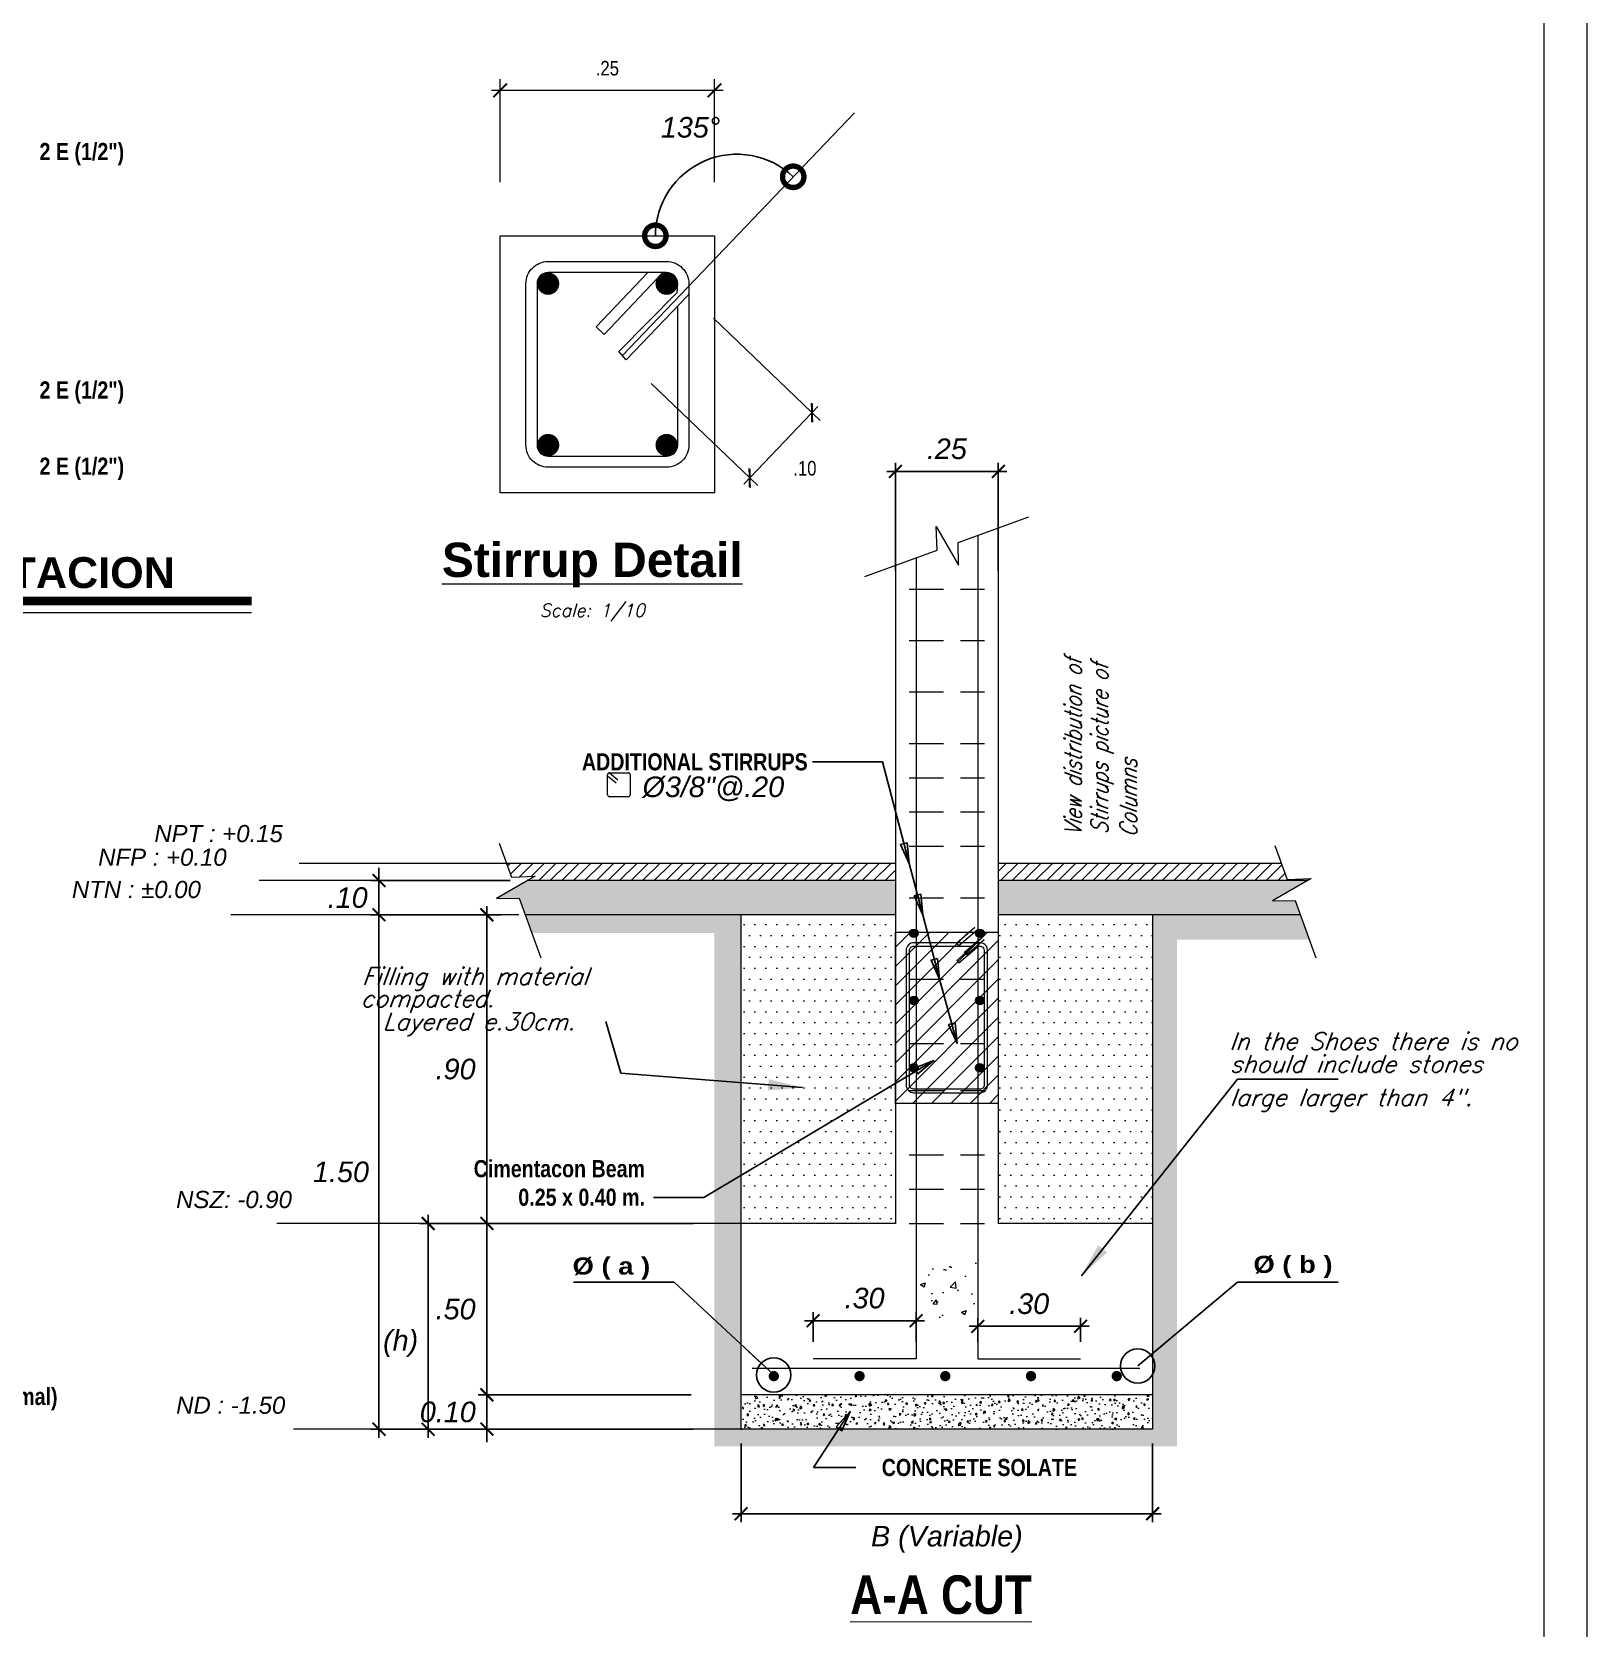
# Model space of a CAD drawing. Header units: millimetres. Extents: x 68 to 194, y 47 to 103.
# Drawn here: x 184.68 to 193.75, y 87.01 to 96.32 of the extents above; entities that cross this region are included whole.
import ezdxf
from ezdxf.enums import TextEntityAlignment as Align

# ---------------------------------------------------------------- set-up
doc = ezdxf.new("R2010")
doc.units = ezdxf.units.MM
doc.linetypes.add('CENTER2', pattern=[28.575, 19.05, -3.175, 3.175, -3.175])
doc.linetypes.add('DASHED2', pattern=[0.375, 0.25, -0.125])
for name, color, linetype, lineweight in [('Dimención', 1, 'Continuous', 20), ('E_Acero', 240, 'Continuous', 60), ('E_Columna', 3, 'Continuous', 25), ('E_Estribo', 1, 'CENTER2', 20), ('E_Fierros', 2, 'Continuous', 50), ('Estribo', 1, 'CENTER2', 20), ('Fierros', 2, 'Continuous', 60), ('G_Achurados', 54, 'Continuous', 5), ('G_Complemento', 30, 'Continuous', 20), ('G_Sombreados', 8, 'Continuous', 9), ('G_Texto', 122, 'Continuous', 20), ('Pen02', 7, 'Continuous', 20), ('Sombreados', 8, 'Continuous', 9), ('Textos', 122, 'Continuous', 20), ('Viga', 122, 'Continuous', 20)]:
    doc.layers.add(name, color=color, linetype=linetype, lineweight=lineweight)
doc.layers.add('E_Concreto', color=157, linetype='Continuous')
doc.layers.add('G_Acotación', color=171, linetype='Continuous')
doc.styles.add('Acotacion', font='ARIALN.TTF')
doc.styles.add('ARIAL', font='ariali.ttf', dxfattribs={"height": 0.12})
doc.styles.add('ArialBlack', font='')
doc.styles.add('Cotas', font='ARIALNB.TTF', dxfattribs={"height": 0.1})
doc.styles.add('Notas', font='ARIALNB.TTF', dxfattribs={"height": 0.15})
doc.styles.add('Textos', font='simplex.shx', dxfattribs={"width": 0.8, "oblique": 20})
doc.styles.add('Titulo', font='arialbd.ttf', dxfattribs={"height": 0.2})
doc.styles.add('Titulo Detalles', font='swissb.ttf')
doc.styles.get('ArialBlack').set_extended_font_data('Arial Black')
doc.dimstyles.new('125', dxfattribs={"dimtxt": 1, "dimasz": 0.06, "dimexe": 0.06, "dimexo": 0.1, "dimgap": 0.08, "dimtad": 3, "dimtih": 1, "dimtoh": 1, "dimlfac": 0.5, "dimzin": 1, "dimdsep": 46, "dimtxsty": 'Cotas', "dimblk": 'ARCHTICK', "dimcen": 2.5, "dimdle": 0.06, "dimclrt": 4, "dimazin": 0, "dimtp": 0.2, "dimtm": 0.2, "dimtfac": 1, "dimtix": 1, "dimtmove": 1, "dimatfit": 3, "dimfxl": 0, "dimtolj": 1, "dimtzin": 1, "dimarcsym": 0})
doc.dimstyles.new('150', dxfattribs={"dimtxt": 1, "dimasz": 0.06, "dimexe": 0.06, "dimexo": 0.08, "dimgap": 0.05, "dimtad": 2, "dimtih": 1, "dimtoh": 1, "dimzin": 1, "dimdsep": 46, "dimtxsty": 'Cotas', "dimblk": 'ARCHTICK', "dimcen": 0.25, "dimdle": 0.06, "dimclrd": 256, "dimclre": 256, "dimclrt": 5, "dimazin": 0, "dimtp": 0.2, "dimtm": 0.2, "dimtfac": 1, "dimtix": 1, "dimtmove": 1, "dimatfit": 0, "dimfxl": 0, "dimtolj": 1, "dimtzin": 1, "dimarcsym": 0})
doc.dimstyles.new('N1-10', dxfattribs={"dimtxt": 0.085, "dimasz": 0.08, "dimexe": 0.065, "dimexo": 0.2, "dimgap": 0.085, "dimtad": 2, "dimtih": 1, "dimtoh": 1, "dimlfac": 0.2, "dimzin": 4, "dimdsep": 46, "dimtxsty": 'Acotacion', "dimblk": 'ARCHTICK', "dimcen": 0.85, "dimdle": 0.05, "dimclrd": 251, "dimclre": 251, "dimclrt": 254, "dimaunit": 1, "dimadec": 3, "dimazin": 0, "dimtm": 1e-09, "dimtfac": 1, "dimtix": 1, "dimtmove": 0, "dimatfit": 3, "dimldrblk": 'CLOSEDBLANK', "dimfxl": 0, "dimtolj": 1, "dimtzin": 0, "dimlwd": 9, "dimlwe": 13, "dimarcsym": 0})
doc.dimstyles.new('N1-20', dxfattribs={"dimtxt": 0.08, "dimasz": 0.07, "dimexe": 0.05, "dimexo": 0.12, "dimgap": 0.07, "dimtad": 2, "dimtih": 1, "dimtoh": 1, "dimlfac": 0.4, "dimzin": 4, "dimdsep": 46, "dimtxsty": 'ARIAL', "dimblk": 'ARCHTICK', "dimcen": 0.1, "dimdle": 0.05, "dimclrd": 256, "dimclre": 256, "dimclrt": 151, "dimadec": 0, "dimazin": 0, "dimtfac": 1, "dimtix": 1, "dimtmove": 0, "dimatfit": 3, "dimfxl": 0, "dimtolj": 1, "dimtzin": 0, "dimlwd": -1, "dimlwe": -1, "dimarcsym": 0})
doc.dimstyles.new('N1-25', dxfattribs={"dimtxt": 0.12, "dimasz": 0.075, "dimexe": 0.05, "dimexo": 0.1, "dimgap": 0.07, "dimtad": 2, "dimtih": 1, "dimtoh": 1, "dimlfac": 0.5, "dimzin": 4, "dimdsep": 46, "dimtxsty": 'ARIAL', "dimblk": 'ARCHTICK', "dimcen": 0.1, "dimdle": 0.05, "dimclrd": 256, "dimclre": 256, "dimclrt": 151, "dimaunit": 1, "dimazin": 0, "dimtfac": 1, "dimtix": 1, "dimtmove": 0, "dimatfit": 0, "dimfxl": 0, "dimtolj": 1, "dimtzin": 0, "dimlwd": -1, "dimlwe": -1, "dimarcsym": 0})

# ---------------------------------------------------------------- blocks, each defined once
blk = doc.blocks.new('_ArchTick')
at = {"color": 0, "linetype": 'ByBlock', "const_width": 0.15}
blk.add_lwpolyline([(-0.5, -0.5), (0.5, 0.5)], dxfattribs=at)
blk = doc.blocks.new('*D387')
at = {"layer": 'Defpoints', "color": 0, "linetype": 'Continuous'}
for p in [(189.8379, 88.8027), (189.2379, 88.58), (189.8379, 88.58)]:
    blk.add_point(p, dxfattribs=at)
at = {"layer": 'G_Acotación', "linetype": 'Continuous'}
for p, q in [((189.2379, 88.68), (189.2379, 88.8527)), ((189.8379, 88.68), (189.8379, 88.8527)), ((189.1879, 88.8027), (189.8879, 88.8027))]:
    blk.add_line(p, q, dxfattribs=at)
at = {"layer": 'G_Acotación', "linetype": 'Continuous', "xscale": 0.075, "yscale": 0.075, "zscale": 0.075, "rotation": 180}
blk.add_blockref('_ArchTick', (189.2379, 88.8027), dxfattribs=at)
at = {"layer": 'G_Acotación', "linetype": 'Continuous', "xscale": 0.075, "yscale": 0.075, "zscale": 0.075}
blk.add_blockref('_ArchTick', (189.8379, 88.8027), dxfattribs=at)
at = {"layer": 'G_Acotación', "color": 151, "linetype": 'Continuous', "lineweight": 5, "insert": (189.5379, 88.934), "char_height": 0.12, "attachment_point": 5, "style": 'ARIAL'}
blk.add_mtext('\\A1;.30', dxfattribs=at)
blk = doc.blocks.new('*D388')
at = {"layer": 'Defpoints', "color": 0, "linetype": 'Continuous'}
for p in [(187.8871, 89.37), (186.9923, 88.17), (187.8871, 88.17)]:
    blk.add_point(p, dxfattribs=at)
at = {"layer": 'G_Acotación', "linetype": 'Continuous'}
for p, q in [((186.9923, 89.42), (186.9923, 88.12)), ((187.7871, 89.37), (186.9423, 89.37)), ((187.7871, 88.17), (186.9423, 88.17))]:
    blk.add_line(p, q, dxfattribs=at)
at = {"layer": 'G_Acotación', "linetype": 'Continuous', "xscale": 0.075, "yscale": 0.075, "zscale": 0.075}
for p, rotation in [((186.9923, 89.37), 90), ((186.9923, 88.17), 270)]:
    blk.add_blockref('_ArchTick', p, dxfattribs=dict(at, rotation=rotation))
at = {"layer": 'G_Acotación', "color": 151, "linetype": 'Continuous', "lineweight": 5, "insert": (186.8318, 88.67), "char_height": 0.12, "attachment_point": 5, "style": 'ARIAL'}
blk.add_mtext('\\A1;(h)', dxfattribs=at)
blk = doc.blocks.new('*D389')
at = {"layer": 'Defpoints', "color": 0, "linetype": 'Continuous'}
for p in [(188.6392, 89.37), (187.335, 88.37), (188.6268, 88.37)]:
    blk.add_point(p, dxfattribs=at)
at = {"layer": 'G_Acotación', "linetype": 'Continuous'}
for p, q in [((187.335, 89.42), (187.335, 88.32)), ((188.5392, 89.37), (187.285, 89.37)), ((188.5268, 88.37), (187.285, 88.37))]:
    blk.add_line(p, q, dxfattribs=at)
at = {"layer": 'G_Acotación', "linetype": 'Continuous', "xscale": 0.075, "yscale": 0.075, "zscale": 0.075}
for p, rotation in [((187.335, 89.37), 90), ((187.335, 88.37), 270)]:
    blk.add_blockref('_ArchTick', p, dxfattribs=dict(at, rotation=rotation))
at = {"layer": 'G_Acotación', "color": 151, "linetype": 'Continuous', "lineweight": 5, "insert": (187.1525, 88.87), "char_height": 0.12, "attachment_point": 5, "style": 'ARIAL'}
blk.add_mtext('\\A1;.50', dxfattribs=at)
blk = doc.blocks.new('*D390')
at = {"layer": 'Defpoints', "color": 0, "linetype": 'Continuous'}
for p in [(187.5184, 91.1703), (186.7056, 88.17), (188.5268, 88.17)]:
    blk.add_point(p, dxfattribs=at)
at = {"layer": 'G_Acotación', "linetype": 'Continuous'}
for p, q in [((187.4184, 91.1703), (186.6556, 91.1703)), ((186.7056, 91.2203), (186.7056, 88.12)), ((188.4268, 88.17), (186.6556, 88.17))]:
    blk.add_line(p, q, dxfattribs=at)
at = {"layer": 'G_Acotación', "linetype": 'Continuous', "xscale": 0.075, "yscale": 0.075, "zscale": 0.075}
for p, rotation in [((186.7056, 91.1703), 90), ((186.7056, 88.17), 270)]:
    blk.add_blockref('_ArchTick', p, dxfattribs=dict(at, rotation=rotation))
at = {"layer": 'G_Acotación', "color": 151, "linetype": 'Continuous', "lineweight": 5, "insert": (186.4841, 89.6701), "char_height": 0.12, "attachment_point": 5, "style": 'ARIAL'}
blk.add_mtext('\\A1;1.50', dxfattribs=at)
blk = doc.blocks.new('*D391')
at = {"layer": 'Defpoints', "color": 0, "linetype": 'Continuous'}
for p in [(190.7979, 88.77), (190.1979, 88.58), (190.7979, 88.58)]:
    blk.add_point(p, dxfattribs=at)
at = {"layer": 'G_Acotación', "linetype": 'Continuous'}
for p, q in [((190.1979, 88.68), (190.1979, 88.82)), ((190.7979, 88.68), (190.7979, 88.82)), ((190.1479, 88.77), (190.8479, 88.77))]:
    blk.add_line(p, q, dxfattribs=at)
at = {"layer": 'G_Acotación', "linetype": 'Continuous', "xscale": 0.075, "yscale": 0.075, "zscale": 0.075, "rotation": 180}
blk.add_blockref('_ArchTick', (190.1979, 88.77), dxfattribs=at)
at = {"layer": 'G_Acotación', "linetype": 'Continuous', "xscale": 0.075, "yscale": 0.075, "zscale": 0.075}
blk.add_blockref('_ArchTick', (190.7979, 88.77), dxfattribs=at)
at = {"layer": 'G_Acotación', "color": 151, "linetype": 'Continuous', "lineweight": 5, "insert": (190.4979, 88.9012), "char_height": 0.12, "attachment_point": 5, "style": 'ARIAL'}
blk.add_mtext('\\A1;.30', dxfattribs=at)
blk = doc.blocks.new('*D392')
at = {"layer": 'Defpoints', "color": 0, "linetype": 'Continuous'}
for p in [(188.6268, 88.37), (187.335, 88.17), (188.6389, 88.17)]:
    blk.add_point(p, dxfattribs=at)
at = {"layer": 'G_Acotación', "linetype": 'Continuous'}
for p, q in [((188.5268, 88.37), (187.285, 88.37)), ((187.335, 88.37), (187.335, 88.445)), ((187.335, 88.37), (187.335, 88.17)), ((188.5389, 88.17), (187.285, 88.17)), ((187.335, 88.17), (187.335, 88.095))]:
    blk.add_line(p, q, dxfattribs=at)
at = {"layer": 'G_Acotación', "linetype": 'Continuous', "xscale": 0.075, "yscale": 0.075, "zscale": 0.075}
for p, rotation in [((187.335, 88.37), 270), ((187.335, 88.17), 90)]:
    blk.add_blockref('_ArchTick', p, dxfattribs=dict(at, rotation=rotation))
at = {"layer": 'G_Acotación', "color": 151, "linetype": 'Continuous', "lineweight": 5, "insert": (187.107, 88.27), "char_height": 0.12, "attachment_point": 5, "style": 'ARIAL'}
blk.add_mtext('\\A1;0.10', dxfattribs=at)
blk = doc.blocks.new('*D393')
at = {"layer": 'Defpoints', "color": 0, "linetype": 'Continuous'}
for p in [(188.8179, 88.1863), (191.2179, 88.1863), (191.2179, 87.6768)]:
    blk.add_point(p, dxfattribs=at)
at = {"layer": 'G_Acotación', "linetype": 'Continuous'}
for p, q in [((188.8179, 88.0863), (188.8179, 87.6268)), ((191.2179, 88.0863), (191.2179, 87.6268)), ((188.7679, 87.6768), (191.2679, 87.6768))]:
    blk.add_line(p, q, dxfattribs=at)
at = {"layer": 'G_Acotación', "linetype": 'Continuous', "xscale": 0.075, "yscale": 0.075, "zscale": 0.075, "rotation": 180}
blk.add_blockref('_ArchTick', (188.8179, 87.6768), dxfattribs=at)
at = {"layer": 'G_Acotación', "linetype": 'Continuous', "xscale": 0.075, "yscale": 0.075, "zscale": 0.075}
blk.add_blockref('_ArchTick', (191.2179, 87.6768), dxfattribs=at)
at = {"layer": 'G_Acotación', "color": 151, "linetype": 'Continuous', "lineweight": 5, "insert": (190.0179, 87.5281), "char_height": 0.12, "attachment_point": 5, "style": 'ARIAL'}
blk.add_mtext('\\A1;B (Variable)', dxfattribs=at)
blk = doc.blocks.new('*D464')
at = {"layer": 'Defpoints', "color": 0, "linetype": 'Continuous'}
for p in [(190.3179, 93.7565), (189.7179, 93.0763), (190.3179, 93.0763)]:
    blk.add_point(p, dxfattribs=at)
at = {"layer": 'G_Acotación', "linetype": 'Continuous'}
for p, q in [((189.6679, 93.7565), (190.3679, 93.7565)), ((189.7179, 93.1763), (189.7179, 93.8065)), ((190.3179, 93.1763), (190.3179, 93.8065))]:
    blk.add_line(p, q, dxfattribs=at)
at = {"layer": 'G_Acotación', "linetype": 'Continuous', "xscale": 0.075, "yscale": 0.075, "zscale": 0.075, "rotation": 180}
blk.add_blockref('_ArchTick', (189.7179, 93.7565), dxfattribs=at)
at = {"layer": 'G_Acotación', "linetype": 'Continuous', "xscale": 0.075, "yscale": 0.075, "zscale": 0.075}
blk.add_blockref('_ArchTick', (190.3179, 93.7565), dxfattribs=at)
at = {"layer": 'G_Acotación', "color": 151, "linetype": 'Continuous', "lineweight": 5, "insert": (190.0179, 93.8878), "char_height": 0.12, "attachment_point": 5, "style": 'ARIAL'}
blk.add_mtext('\\A1;.25', dxfattribs=at)
blk = doc.blocks.new('*D394')
at = {"layer": 'Defpoints', "color": 0, "linetype": 'Continuous'}
for p in [(186.7056, 91.37), (187.5711, 91.37), (187.5184, 91.1703)]:
    blk.add_point(p, dxfattribs=at)
at = {"layer": 'G_Acotación', "linetype": 'Continuous'}
for p, q in [((186.7056, 91.37), (186.7056, 91.445)), ((187.4711, 91.37), (186.6556, 91.37)), ((186.7056, 91.1703), (186.7056, 91.37)), ((187.4184, 91.1703), (186.6556, 91.1703)), ((186.7056, 91.1703), (186.7056, 91.0953))]:
    blk.add_line(p, q, dxfattribs=at)
at = {"layer": 'G_Acotación', "linetype": 'Continuous', "xscale": 0.075, "yscale": 0.075, "zscale": 0.075}
for p, rotation in [((186.7056, 91.37), 270), ((186.7056, 91.1703), 90)]:
    blk.add_blockref('_ArchTick', p, dxfattribs=dict(at, rotation=rotation))
at = {"layer": 'G_Acotación', "color": 151, "linetype": 'Continuous', "lineweight": 5, "insert": (186.5231, 91.2701), "char_height": 0.12, "attachment_point": 5, "style": 'ARIAL'}
blk.add_mtext('\\A1;.10', dxfattribs=at)
blk = doc.blocks.new('*D395')
at = {"layer": 'Defpoints', "color": 0, "linetype": 'Continuous'}
for p in [(187.3995, 91.17), (187.335, 89.37), (188.6392, 89.37)]:
    blk.add_point(p, dxfattribs=at)
at = {"layer": 'G_Acotación', "linetype": 'Continuous'}
for p, q in [((187.2995, 91.17), (187.285, 91.17)), ((187.335, 91.22), (187.335, 89.32)), ((188.5392, 89.37), (187.285, 89.37))]:
    blk.add_line(p, q, dxfattribs=at)
at = {"layer": 'G_Acotación', "linetype": 'Continuous', "xscale": 0.075, "yscale": 0.075, "zscale": 0.075}
for p, rotation in [((187.335, 91.17), 90), ((187.335, 89.37), 270)]:
    blk.add_blockref('_ArchTick', p, dxfattribs=dict(at, rotation=rotation))
at = {"layer": 'G_Acotación', "color": 151, "linetype": 'Continuous', "lineweight": 5, "insert": (187.1525, 90.27), "char_height": 0.12, "attachment_point": 5, "style": 'ARIAL'}
blk.add_mtext('\\A1;.90', dxfattribs=at)
blk = doc.blocks.new('*D397')
at = {"layer": 'Defpoints', "color": 0}
for p in [(188.5114, 94.7879), (188.1477, 94.4082), (189.2312, 94.0986)]:
    blk.add_point(p, dxfattribs=at)
at = {"layer": 'G_Acotación', "color": 251, "lineweight": 13}
for p, q in [((188.6558, 94.6496), (189.2782, 94.0536)), ((188.2922, 94.2699), (188.9146, 93.6739))]:
    blk.add_line(p, q, dxfattribs=at)
at = {"layer": 'G_Acotación', "color": 251, "lineweight": 9}
blk.add_line((188.833, 93.6827), (189.2658, 94.1347), dxfattribs=at)
at = {"layer": 'G_Acotación', "color": 251, "lineweight": 9, "xscale": 0.08, "yscale": 0.08, "zscale": 0.08}
for p, rotation in [((189.2312, 94.0986), 46.24126909792675), ((188.8676, 93.7188), 226.2412690979268)]:
    blk.add_blockref('_ArchTick', p, dxfattribs=dict(at, rotation=rotation))
at = {"layer": 'G_Acotación', "color": 254, "lineweight": 5, "insert": (189.1896, 93.7745), "char_height": 0.085, "attachment_point": 5, "style": 'Acotacion'}
blk.add_mtext('\\A1;.10', dxfattribs=at)
blk = doc.blocks.new('_ClosedBlank')
at = {"color": 0, "linetype": 'ByBlock', "lineweight": -2}
for p, q in [((-1, 0.17), (0, 0)), ((-1, 0.17), (-1, -0.17)), ((0, 0), (-1, -0.17))]:
    blk.add_line(p, q, dxfattribs=at)
blk = doc.blocks.new('*D398')
at = {"layer": 'Defpoints', "color": 0}
for p in [(188.6627, 95.9794), (187.4127, 94.7435), (188.6627, 94.7435)]:
    blk.add_point(p, dxfattribs=at)
at = {"layer": 'G_Acotación', "color": 251, "lineweight": 13}
for p, q in [((187.4127, 95.4435), (187.4127, 96.0444)), ((188.6627, 95.4435), (188.6627, 96.0444))]:
    blk.add_line(p, q, dxfattribs=at)
at = {"layer": 'G_Acotación', "color": 251, "lineweight": 9}
blk.add_line((187.3627, 95.9794), (188.7127, 95.9794), dxfattribs=at)
at = {"layer": 'G_Acotación', "color": 251, "lineweight": 9, "xscale": 0.08, "yscale": 0.08, "zscale": 0.08, "rotation": 180}
blk.add_blockref('_ArchTick', (187.4127, 95.9794), dxfattribs=at)
at = {"layer": 'G_Acotación', "color": 251, "lineweight": 9, "xscale": 0.08, "yscale": 0.08, "zscale": 0.08}
blk.add_blockref('_ArchTick', (188.6627, 95.9794), dxfattribs=at)
at = {"layer": 'G_Acotación', "color": 254, "lineweight": 5, "insert": (188.0377, 96.1078), "char_height": 0.085, "attachment_point": 5, "style": 'Acotacion'}
blk.add_mtext('\\A1;.25', dxfattribs=at)
blk = doc.blocks.new('_DotSmall')
at = {"layer": 'Pen02', "color": 0, "linetype": 'Continuous', "const_width": 0.5}
blk.add_lwpolyline([(-0.0625, 0, 1), (0.0625, 0, 1)], format="xyb", close=True, dxfattribs=at)
blk = doc.blocks.new('*D399')
at = {"layer": 'Defpoints', "color": 0}
for p in [(189.4692, 95.8388), (188.786, 95.6065), (187.4127, 95.1309), (188.6627, 95.1309), (188.1261, 94.4319)]:
    blk.add_point(p, dxfattribs=at)
at = {"layer": 'G_Acotación'}
blk.add_arc((188.7934, 95.1309), 0.4757, 46.33066, 180, dxfattribs=at)
at = {"layer": 'G_Acotación', "xscale": 0.25, "yscale": 0.25, "zscale": 0.25}
for p, rotation in [((189.1218, 95.475), 316.3306591067506), ((188.3177, 95.1309), 270.0000000000001)]:
    blk.add_blockref('_DotSmall', p, dxfattribs=dict(at, rotation=rotation))
at = {"layer": 'G_Acotación', "color": 151, "lineweight": 5, "insert": (188.523, 95.7629), "char_height": 0.12, "attachment_point": 5, "style": 'ARIAL'}
blk.add_mtext('\\A1;135°', dxfattribs=at)
blk = doc.blocks.new('Titulo')
at = {"style": 'Titulo', "oblique": 20, "flags": 4}
blk.add_attdef('TITULO', (0.026, 0.189), '', height=0.3, dxfattribs=at)
at = {"oblique": 20, "flags": 4}
blk.add_attdef('ESCALA', (0.26, -0.101), '', height=0.11, dxfattribs=at)

msp = doc.modelspace()

# ---------------------------------------------------------------- hatches: boundary and pattern name
at = {"layer": 'E_Concreto', "lineweight": 5}
h = msp.add_hatch(dxfattribs=at)
h.set_pattern_fill('AR-CONC', color=256, scale=0.0006, style=0)
h.set_pattern_definition([(50, (-147.55654, -64.39841), (0.109310801, -0.009563451), [0.01143, -0.12573]), (355, (-147.55654, -64.39841), (-0.021145696, 0.114633986), [0.009144, -0.100584]), (100.451, (-147.54743, -64.3992), (0.0881655, 0.105070013), [0.009714, -0.106854]), (46.1842, (-147.55654, -64.36793), (0.162647425, -0.025225397), [0.017145, -0.188595]), (96.6356, (-147.54298, -64.37003), (0.14244254, 0.148455334), [0.014571, -0.160281]), (351.184, (-147.55654, -64.36793), (0.14244276, 0.14845507), [0.013716, -0.150876]), (21, (-147.5413, -64.37555), (0.090968928, -0.061359311), [0.01143, -0.12573]), (326, (-147.5413, -64.37555), (0.037081217, 0.11051278), [0.009144, -0.100584]), (71.4514, (-147.53372, -64.38066), (0.128049894, 0.049153715), [0.009714, -0.106854]), (37.5, (-147.556536, -64.398408), (0.001853162, 0.0507330233), [0, -0.0993648, 0, -0.102108, 0, -0.100965]), (7.5, (-147.556536, -64.39841), (0.0400917975, 0.060108345), [0, -0.0582168, 0, -0.0970788, 0, -0.038481]), (327.5, (-147.59052, -64.398408), (0.081354357, -0.0034372464), [0, -0.0381, 0, -0.118872, 0, -0.157734]), (317.5, (-147.60576, -64.39841), (0.088877509, 0.015255895), [0, -0.04953, 0, -0.0789432, 0, -0.112014])])
h.paths.add_polyline_path([(187.5711, 91.37), (187.3911, 91.2651), (187.5231, 91.2673), (187.5586, 91.17), (189.7179, 91.17), (189.7179, 91.37)])
h.paths.add_polyline_path([(192.0789, 91.17), (192.0485, 91.2533), (191.9165, 91.251), (192.1206, 91.37), (190.3179, 91.37), (190.3179, 91.17)])
h = msp.add_hatch(dxfattribs=at)
h.set_pattern_fill('DOTS,_O', color=123, scale=0.04)
h.set_pattern_definition([(0, (-147.556536, -64.39841), (0.03175, 0.0635), [0, -0.0635])])
h.paths.add_polyline_path([(191.2179, 91.17), (190.3179, 91.17), (190.3179, 89.37), (191.2179, 89.37)])
h.paths.add_polyline_path([(189.7179, 91.17), (188.8179, 91.17), (188.8179, 89.37), (189.7179, 89.37)])
h = msp.add_hatch(dxfattribs=at)
h.set_pattern_fill('AR-CONC', color=256, scale=0.015, angle=35, style=0)
h.set_pattern_definition([(85, (79.628335, -63.94226), (0.093530744, 0.054), [0.01125, -0.12375]), (30, (79.62833, -63.94226), (-0.08176472, 0.080486284), [0.009, -0.099]), (135.4514, (79.63613, -63.93776), (0.01176613, 0.134486274), [0.00956103, -0.105171317]), (81.1842, (79.61113, -63.91769), (0.14537557, 0.07148386), [0.016875, -0.185625]), (131.6356, (79.62324, -63.91173), (0.03103497, 0.20010767), [0.01434154, -0.15775695]), (26.1842, (79.61113, -63.91769), (0.03103482, 0.2001077), [0.0135, -0.1485]), (56, (79.62772, -63.91523), (0.10798355, 0.00188486), [0.01125, -0.12375]), (1, (79.62772, -63.91523), (-0.03249251, 0.11003521), [0.009, -0.099]), (106.4514, (79.63671, -63.91507), (0.07549113, 0.11192001), [0.00956103, -0.105171317]), (72.5, (79.628335, -63.942262), (-0.027146895, 0.041949793), [0, -0.0978, 0, -0.1005, 0, -0.099375]), (42.5, (79.628335, -63.94226), (-0.001609697, 0.071096047), [0, -0.0573, 0, -0.09555, 0, -0.037875]), (2.5, (79.600934, -63.96145), (0.067532802, 0.043156815), [0, -0.0375, 0, -0.117, 0, -0.15525]), (352.5, (79.58865, -63.97005), (0.063045043, 0.062475457), [0, -0.04875, 0, -0.0777, 0, -0.11025])])
h.paths.add_polyline_path([(188.8179, 88.37), (188.8179, 88.17), (191.2179, 88.17), (191.2179, 88.37)])
at = {"layer": 'Fierros', "lineweight": 5}
for points in [[(189.8254, 91.0375, 1), (189.8254, 91.0875, 1)], [(190.2104, 91.0375, 1), (190.2104, 91.0875, 1)], [(189.8504, 90.67, 1), (189.8004, 90.67, 1)], [(190.2104, 90.645, 1), (190.2104, 90.695, 1)], [(189.8504, 90.2775, 1), (189.8004, 90.2775, 1)], [(190.2104, 90.2525, 1), (190.2104, 90.3025, 1)]]:
    msp.add_hatch(color=256, dxfattribs=at).paths.add_polyline_path(points)
at = {"layer": 'G_Achurados', "lineweight": 5}
h = msp.add_hatch(dxfattribs=at)
h.set_pattern_fill('ANSI31', color=256, scale=0.015, style=0)
h.set_pattern_definition([(45, (-147.556536, -64.39841), (-0.0336759605, 0.0336759605), [])])
h.paths.add_polyline_path([(190.3179, 91.47), (190.3179, 91.37), (192.0059, 91.37), (191.9694, 91.47)])
h.paths.add_polyline_path([(187.4491, 91.47), (187.4781, 91.3905), (187.6164, 91.3964), (187.5711, 91.37), (189.7179, 91.37), (189.7179, 91.47)])
at = {"layer": 'G_Complemento', "lineweight": 5}
h = msp.add_hatch(dxfattribs=at)
h.set_pattern_fill('AR-CONC', color=256, scale=0.04, style=0)
h.set_pattern_definition([(50, (169.26988, 80.05225), (0.286904, -0.0251009), [0.03, -0.33]), (355, (169.26988, 80.05225), (-0.0555005, 0.300877), [0.024, -0.264]), (100.4514, (169.2938, 80.05016), (0.2314038, 0.2757758), [0.025496, -0.280457]), (46.1842, (169.26988, 80.13225), (0.4268964, -0.0662076), [0.045, -0.495]), (96.6356, (169.30545, 80.12673), (0.373865, 0.389647), [0.038244, -0.420685]), (351.1842, (169.2699, 80.13225), (0.373865, 0.3896474), [0.036, -0.396]), (21, (169.30988, 80.11225), (0.2387628, -0.1610476), [0.03, -0.33]), (326, (169.30988, 80.11225), (0.097326, 0.29006), [0.024, -0.264]), (71.4514, (169.32978, 80.09883), (0.336089, 0.1290122), [0.025496, -0.280457]), (37.5, (169.26988, 80.05225), (0.00486394, 0.13315754), [0, -0.2608, 0, -0.268, 0, -0.265]), (7.5, (169.26988, 80.05225), (0.1052278, 0.1577647), [0, -0.1528, 0, -0.2548, 0, -0.101]), (327.5, (169.18068, 80.05225), (0.21352897, -0.00902195), [0, -0.1, 0, -0.312, 0, -0.414]), (317.5, (169.14068, 80.05225), (0.2332745, 0.040042), [0, -0.13, 0, -0.2072, 0, -0.294])])
h.paths.add_polyline_path([(190.1979, 89.17), (189.8379, 89.17), (189.8379, 88.77), (190.1979, 88.77)])
at = {"layer": 'G_Sombreados', "lineweight": 5}
h = msp.add_hatch(dxfattribs=at)
h.set_pattern_fill('EARTH', color=256, scale=0.015, angle=30, style=0)
h.set_pattern_definition([(30, (-931.59887, -719.39824), (0.03486392, 0.13011392), [0.09525, -0.09525]), (30, (-931.61673, -719.3673), (0.03486392, 0.13011392), [0.09525, -0.09525]), (30, (-931.63459, -719.33637), (0.03486392, 0.13011392), [0.09525, -0.09525]), (120, (-931.63023, -719.32011), (-0.13011392, 0.03486392), [0.09525, -0.09525]), (120, (-931.599295, -719.30225), (-0.13011392, 0.03486392), [0.09525, -0.09525]), (120, (-931.56836, -719.28439), (-0.13011392, 0.03486392), [0.09525, -0.09525])])
h.paths.add_polyline_path([(188.8179, 91.17), (187.5586, 91.17), (187.5972, 91.064), (188.6612, 91.064), (188.6612, 88.17), (188.8179, 88.17), (188.8179, 89.37)])
h.paths.add_polyline_path([(188.8179, 88.17), (188.6612, 88.17), (188.6612, 88.0702), (191.36, 88.0702), (191.36, 91.0257), (192.1316, 91.0257), (192.0789, 91.17), (191.2179, 91.17), (191.2179, 89.37), (191.2179, 88.17)])
at = {"layer": 'Sombreados', "lineweight": 5}
h = msp.add_hatch(dxfattribs=at)
h.set_pattern_fill('LINE', color=256, scale=0.025, angle=45, style=0)
h.set_pattern_definition([(45, (214.54323, 109.07153), (-0.0561266, 0.0561266), [])])
h.paths.add_polyline_path([(189.7179, 91.07), (190.3179, 91.07), (190.3179, 90.07), (189.7179, 90.07)])

# ---------------------------------------------------------------- linework, layer by layer
at = {"lineweight": 5}
for p, q in [((188.0387, 91.8706), (188.0387, 91.9871)), ((188.0501, 91.9991), (188.0991, 91.9581)), ((188.0507, 91.9991), (188.1591, 91.9991)), ((188.1711, 91.9871), (188.1711, 91.8706)), ((188.0387, 91.9812), (188.0886, 91.9396)), ((188.1591, 91.8586), (188.0507, 91.8586))]:
    msp.add_line(p, q, dxfattribs=at)
for points in [[(193.7519, 75.1029), (193.7519, 102.6587), (152.7019, 102.6587), (152.7019, 75.1029)], [(193.5019, 75.3529), (193.5019, 102.4087), (152.9519, 102.4087), (152.9519, 75.3529)]]:
    msp.add_lwpolyline(points, close=True, dxfattribs=at)
for centre, start, end in [((188.0507, 91.9871), 90, 180), ((188.1591, 91.9871), 0, 90), ((188.0507, 91.8706), 180, 270), ((188.1591, 91.8706), 270, 0)]:
    msp.add_arc(centre, 0.012, start, end, dxfattribs=at)
at = {"layer": 'E_Acero', "lineweight": 5, "const_width": 0.0297}
for points in [[(188.9935, 88.4796, -1), (189.0238, 88.4796, -1)], [(188.9935, 88.4796, -1), (189.0238, 88.4796, -1)], [(189.4935, 88.4796, -1), (189.5238, 88.4796, -1)], [(189.4935, 88.4796, -1), (189.5238, 88.4796, -1)], [(189.9935, 88.4796, -1), (190.0238, 88.4796, -1)], [(189.9935, 88.4796, -1), (190.0238, 88.4796, -1)], [(190.4935, 88.4796, -1), (190.5238, 88.4796, -1)], [(190.4935, 88.4796, -1), (190.5238, 88.4796, -1)], [(190.9935, 88.4796, -1), (191.0238, 88.4796, -1)], [(190.9935, 88.4796, -1), (191.0238, 88.4796, -1)]]:
    msp.add_lwpolyline(points, format="xyb", close=True, dxfattribs=at)
at = {"layer": 'E_Columna', "color": 44, "linetype": 'Continuous', "lineweight": 5}
for p, q in [((190.3179, 93.4275), (190.3179, 89.37)), ((189.7179, 93.2085), (189.7179, 89.37)), ((188.8179, 88.17), (188.8179, 89.37)), ((189.7179, 89.37), (188.8179, 89.37)), ((191.2179, 89.37), (190.3179, 89.37)), ((191.2179, 89.37), (191.2179, 88.17)), ((191.2179, 88.37), (188.8179, 88.37)), ((191.2179, 88.17), (188.8179, 88.17))]:
    msp.add_line(p, q, dxfattribs=at)
at = {"layer": 'E_Columna', "linetype": 'Continuous', "lineweight": 5}
msp.add_lwpolyline([(188.6627, 93.6309), (187.4127, 93.6309), (187.4127, 95.1309), (188.6627, 95.1309)], close=True, dxfattribs=at)
at = {"layer": 'E_Estribo', "linetype": 'DASHED2', "lineweight": 5, "ltscale": 0.8}
for p, q in [((189.7979, 93.07), (190.2379, 93.07)), ((189.7979, 92.77), (190.2379, 92.77)), ((189.7979, 92.47), (190.2379, 92.47)), ((189.7979, 92.17), (190.2379, 92.17)), ((189.7979, 91.97), (190.2379, 91.97)), ((189.7979, 91.77), (190.2379, 91.77)), ((189.7979, 91.57), (190.2379, 91.57)), ((189.7979, 91.27), (190.2379, 91.27)), ((189.7979, 90.795), (190.2379, 90.795)), ((189.7979, 90.42), (190.2379, 90.42)), ((189.7979, 90.145), (190.2379, 90.145)), ((189.7979, 89.77), (190.2379, 89.77)), ((189.7979, 89.57), (190.2379, 89.57)), ((189.7979, 89.37), (190.2379, 89.37))]:
    msp.add_line(p, q, dxfattribs=at)
at = {"layer": 'E_Estribo', "linetype": 'Continuous', "lineweight": 5}
msp.add_lwpolyline([(188.5127, 94.7937), (188.5127, 93.9105, -0.414214), (188.3831, 93.7809), (187.6923, 93.7809, -0.414214), (187.5627, 93.9105), (187.5627, 94.8513, -0.414214), (187.6923, 94.9809), (188.3831, 94.9809, -0.414214), (188.5127, 94.8513), (188.5127, 94.7937, -0.233651), (188.5076, 94.7834), (188.1477, 94.4082), (188.1044, 94.4556), (188.4456, 94.8011), (188.4479, 94.8513, 0.414214), (188.3831, 94.9161), (187.6923, 94.9161, 0.414214), (187.6275, 94.8513), (187.6275, 93.9105, 0.414214), (187.6923, 93.8457), (188.3831, 93.8457, 0.414214), (188.4479, 93.9105), (188.4479, 94.7211)], format="xyb", dxfattribs=at)
msp.add_lwpolyline([(188.3612, 94.9161), (188.0184, 94.5549), (187.9722, 94.5992), (188.2745, 94.9161)], dxfattribs=at)
at = {"layer": 'E_Fierros', "lineweight": 5}
for p, q in [((190.1979, 93.3837), (190.1979, 88.58)), ((189.8379, 93.2523), (189.8379, 88.58)), ((189.8379, 88.58), (189.2379, 88.58)), ((190.1979, 88.58), (190.7979, 88.58)), ((191.143, 88.5246), (188.883, 88.5246))]:
    msp.add_line(p, q, dxfattribs=at)
at = {"layer": 'E_Fierros', "color": 10, "lineweight": 5, "const_width": 0.0642}
for points in [[(187.6923, 94.884, 1), (187.6923, 94.8186, 1)], [(188.3831, 94.884, 1), (188.3831, 94.8186, 1)], [(187.6923, 93.9432, 1), (187.6923, 93.8778, 1)], [(188.3831, 93.9432, 1), (188.3831, 93.8778, 1)]]:
    msp.add_lwpolyline(points, format="xyb", close=True, dxfattribs=at)
at = {"layer": 'Estribo', "lineweight": 5}
for p, q in [((190.181, 91.0966), (190.0754, 91.0047)), ((190.1941, 91.0814), (190.0885, 90.9896))]:
    msp.add_line(p, q, dxfattribs=at)
at = {"layer": 'Estribo', "linetype": 'Continuous', "lineweight": 5}
msp.add_lwpolyline([(190.2104, 91.0075), (189.8254, 91.0075, 0.414214), (189.7804, 90.9625), (189.7804, 90.1775, 0.414214), (189.8254, 90.1325), (190.2104, 90.1325, 0.414214), (190.2554, 90.1775), (190.2554, 90.9625, 0.644941), (190.1807, 90.9963), (190.0754, 90.9047), (190.0885, 90.8896), (190.1941, 90.9814, -0.641), (190.2354, 90.9625), (190.2354, 90.1775, -0.414214), (190.2104, 90.1525), (189.8254, 90.1525, -0.414214), (189.8004, 90.1775), (189.8004, 90.9625, -0.414214), (189.8254, 90.9875), (190.1706, 90.9875)], format="xyb", dxfattribs=at)
at = {"layer": 'Estribo', "lineweight": 5}
msp.add_lwpolyline([(190.0885, 90.9896), (190.0754, 91.0047)], dxfattribs=at)
at = {"layer": 'Estribo', "linetype": 'Continuous', "lineweight": 5}
msp.add_lwpolyline([(190.2354, 91.0246), (190.1342, 90.9365), (190.121, 90.9516), (190.2267, 91.0435)], dxfattribs=at)
at = {"layer": 'Fierros', "lineweight": 5}
for centre in [(189.8254, 91.0625), (190.2104, 91.0625), (189.8254, 90.67), (190.2104, 90.67), (189.8254, 90.2775), (190.2104, 90.2775)]:
    msp.add_circle(centre, 0.025, dxfattribs=at)
at = {"layer": 'G_Acotación', "linetype": 'Continuous', "lineweight": 5}
for p, q in [((187.5221, 91.47), (186.2399, 91.47)), ((186.6747, 91.37), (186.0073, 91.37)), ((187.5221, 91.17), (185.842, 91.17)), ((188.8179, 89.37), (186.1107, 89.37)), ((186.3607, 89.37), (186.1107, 89.37)), ((188.8179, 88.17), (186.2074, 88.17))]:
    msp.add_line(p, q, dxfattribs=at)
for points in [[(190.5431, 91.5273, 0, 0, 0), (190.5431, 92.2052, 0.1, 0, 0), (190.5431, 92.5004, 0, 0, 0)], [(186.1661, 91.6319, 0, 0, 0), (186.3607, 91.6319, 0, 0, 0), (186.3607, 91.5828, 0.06, 0, 0), (186.3607, 91.47, 0, 0, 0)], [(185.8548, 91.5319, 0, 0, 0), (186.0494, 91.5319, 0, 0, 0), (186.0494, 91.4828, 0.06, 0, 0), (186.0494, 91.37, 0, 0, 0)], [(185.6747, 91.3319, 0, 0, 0), (185.8692, 91.3319, 0, 0, 0), (185.8692, 91.2828, 0.06, 0, 0), (185.8692, 91.17, 0, 0, 0)], [(186.1661, 89.5319, 0, 0, 0), (186.3607, 89.5319, 0, 0, 0), (186.3607, 89.4828, 0.06, 0, 0), (186.3607, 89.37, 0, 0, 0)], [(186.1661, 88.3319, 0, 0, 0), (186.3607, 88.3319, 0, 0, 0), (186.3607, 88.2828, 0.06, 0, 0), (186.3607, 88.17, 0, 0, 0)]]:
    msp.add_lwpolyline(points, format="xyseb", dxfattribs=at)
at = {"layer": 'G_Complemento', "lineweight": 5}
for p, q in [((189.7179, 91.47), (187.4491, 91.47)), ((191.9693, 91.47), (190.3179, 91.47)), ((189.7179, 91.37), (187.5711, 91.37)), ((192.1204, 91.37), (190.3179, 91.37)), ((189.7179, 91.17), (187.5586, 91.17)), ((188.8179, 89.37), (188.8179, 91.17)), ((192.0788, 91.17), (190.3179, 91.17)), ((191.2179, 91.17), (191.2179, 89.37))]:
    msp.add_line(p, q, dxfattribs=at)
msp.add_lwpolyline([(188.1261, 94.4319), (189.4786, 95.8484)], dxfattribs=at)
at = {"layer": 'G_Complemento', "linetype": 'Continuous', "lineweight": 5}
for points in [[(189.5398, 93.1435), (189.9605, 93.297), (189.9546, 93.4353), (190.0859, 93.21), (190.0837, 93.342), (190.496, 93.4925)], [(187.4061, 91.5877), (187.4781, 91.3905), (187.6164, 91.3964), (187.3911, 91.2651), (187.5231, 91.2673), (187.6498, 90.92)], [(191.9315, 91.5737), (192.0035, 91.3764), (192.1418, 91.3823), (191.9165, 91.251), (192.0485, 91.2533), (192.1701, 90.92)]]:
    msp.add_lwpolyline(points, dxfattribs=at)
at = {"layer": 'Textos', "lineweight": 5, "const_width": 0.05}
msp.add_lwpolyline([(181.4137, 93.0012), (185.9624, 93.0012)], dxfattribs=at)
at = {"layer": 'Textos', "lineweight": 5}
msp.add_lwpolyline([(181.4137, 92.9329), (185.9624, 92.9329)], dxfattribs=at)
at = {"layer": 'Viga', "lineweight": 5}
msp.add_lwpolyline([(189.7179, 91.07), (190.3179, 91.07), (190.3179, 90.07), (189.7179, 90.07)], close=True, dxfattribs=at)

# ---------------------------------------------------------------- block references
at = {"layer": 'Textos', "lineweight": 5}
ref = msp.add_blockref('Titulo', (181.4764, 92.9626), dxfattribs=dict(at, xscale=0.5999999999999943, yscale=0.5999999999999943))
ref.add_attrib('TITULO', 'DETAILS OF VIGA CIMENTACION  ', (181.492, 93.0763), dxfattribs={"layer": '0', "height": 0.18, "style": 'Titulo', "flags": 4})
ref.add_attrib('ESCALA', ' ESC :  1/20', (181.6323, 92.7908), dxfattribs={"layer": '0', "height": 0.1, "style": 'Cotas', "flags": 4})

# ---------------------------------------------------------------- texts
at = {"layer": 'Dimención', "color": 253, "lineweight": 5, "insert": (188.2572, 89.4715), "char_height": 0.1, "width": 1.327526, "attachment_point": 9, "style": 'Cotas'}
msp.add_mtext('Cimentacon Beam \\P0.25 x 0.40 m.', dxfattribs=at)
at = {"layer": 'E_Columna', "lineweight": 5, "style": 'Notas'}
msp.add_text('%%UA-A CUT', height=0.225, rotation=0.03015, dxfattribs=at).set_placement((189.9839, 87.0922), align=Align.CENTER)
at = {"layer": 'G_Texto', "lineweight": 5, "style": 'Titulo Detalles'}
msp.add_text('%%UStirrup Detail', height=0.2, dxfattribs=at).set_placement((187.9496, 93.141), align=Align.CENTER)
at = {"layer": 'G_Texto', "lineweight": 5, "style": 'Textos', "oblique": 15}
msp.add_text('Scale: 1/10', height=0.075, dxfattribs=at).set_placement((187.9496, 92.909), align=Align.CENTER)
at = {"layer": 'G_Texto', "lineweight": 5, "style": 'Textos', "oblique": 20, "width": 0.8}
for s, p in [('View distribution of', (190.8038, 91.6306)), ('Stirrups picture of', (190.9583, 91.6392)), ('Columns', (191.1262, 91.6225))]:
    msp.add_text(s, height=0.1, rotation=90, dxfattribs=at).set_placement(p)
at = {"layer": 'G_Texto', "lineweight": 5, "style": 'ARIAL'}
msp.add_text('%%c3/8"@.20', height=0.12, dxfattribs=at).set_placement((188.2429, 91.8569))
at = {"layer": 'G_Texto', "linetype": 'Continuous', "lineweight": 5, "style": 'ARIAL'}
for s, p in [('NPT : +0.15', (185.3956, 91.5942)), ('NFP : +0.10', (185.068, 91.4563)), ('NTN : %%p0.00', (184.9147, 91.2681)), ('NSZ: -0.90', (185.5226, 89.4598)), ('ND : -1.50', (185.5226, 88.2598))]:
    msp.add_text(s, height=0.1, dxfattribs=at).set_placement(p)
at = {"layer": 'G_Texto', "lineweight": 5, "style": 'Textos', "oblique": 20}
for s, p in [('Filling with material', (186.606, 90.7625)), ('compacted.', (186.5978, 90.6321)), ('Layered e.30cm.', (186.7259, 90.4976)), ('In the Shoes there is no ', (191.665, 90.3833)), ('should include stones ', (191.6671, 90.2507)), ('large larger than 4".', (191.6671, 90.056))]:
    msp.add_text(s, height=0.1, dxfattribs=at).set_placement(p)
at = {"layer": 'G_Texto', "lineweight": 5, "char_height": 0.1, "style": 'Cotas'}
for s, insert, width, attachment_point in [('ADDITIONAL STIRRUPS', (189.2062, 92.0621), 1.52, 6), ('NFZ = -1.50 (minimal)', (184.2531, 88.3459), 1.72, 5), ('CONCRETE SOLATE', (190.2076, 87.9461), 1.519443, 5)]:
    msp.add_mtext(s, dxfattribs=dict(at, insert=insert, width=width, attachment_point=attachment_point))
at = {"layer": 'G_Texto', "linetype": 'Continuous', "lineweight": 5, "char_height": 0.1, "attachment_point": 4, "style": 'ArialBlack'}
for s, insert in [('%%c ( a )', (187.8346, 89.1069)), ('%%c ( b )', (191.8056, 89.1165))]:
    msp.add_mtext(s, dxfattribs=dict(at, insert=insert))
at = {"layer": 'Textos', "color": 4, "lineweight": 5, "char_height": 0.1, "width": 1.6, "attachment_point": 4, "style": 'Cotas'}
for insert in [(184.7256, 95.6072), (184.7256, 94.2167), (184.7256, 93.7722)]:
    msp.add_mtext('2 E (1/2")', dxfattribs=dict(at, insert=insert))

# ---------------------------------------------------------------- dimensions: what is measured, and where the dimension line sits
at = {"layer": 'G_Acotación', "lineweight": 5}
dim = msp.add_linear_dim(base=(188.6627, 95.9794), p1=(187.4127, 94.7435), p2=(188.6627, 94.7435), dimstyle='N1-10', override={"dimexo": 0.7}, dxfattribs=at)
dim.commit()
dim.dimension.update_dxf_attribs({"geometry": '*D398', "text_midpoint": (188.0377, 96.1078)})
dim = msp.add_angular_dim_2l(base=(188.786, 95.6065), line1=((187.4127, 95.1309), (188.6627, 95.1309)), line2=((188.1261, 94.4319), (189.4692, 95.8388)), text='135°', dimstyle='N1-20', override={"dimasz": 0.25, "dimblk1": 'DotSmall', "dimblk2": 'DotSmall', "dimsah": 1}, dxfattribs=at)
dim.commit()
dim.dimension.update_dxf_attribs({"geometry": '*D399', "text_midpoint": (188.523, 95.7629)})
dim = msp.add_aligned_dim(p1=(188.1477, 94.4082), p2=(188.5114, 94.7879), distance=-0.9967, text='.10', dimstyle='N1-10', dxfattribs=at)
dim.commit()
dim.dimension.update_dxf_attribs({"geometry": '*D397', "text_midpoint": (189.1896, 93.7745)})
at = {"layer": 'G_Acotación', "linetype": 'Continuous', "lineweight": 5}
for base, p1, p2, text, picture, middle in [((190.3179, 93.7565), (189.7179, 93.0763), (190.3179, 93.0763), '.25', '*D464', (190.0179, 93.8878)), ((191.2179, 87.6768), (188.8179, 88.1863), (191.2179, 88.1863), 'B (Variable)', '*D393', (190.0179, 87.5281))]:
    dim = msp.add_linear_dim(base=base, p1=p1, p2=p2, text=text, dimstyle='N1-25', dxfattribs=at)
    dim.commit()
    dim.dimension.update_dxf_attribs({"geometry": picture, "text_midpoint": middle})
for base, p1, p2, picture, middle in [((186.7056, 91.37), (187.5184, 91.1703), (187.5711, 91.37), '*D394', (186.5231, 91.2701)), ((186.7056, 88.17), (187.5184, 91.1703), (188.5268, 88.17), '*D390', (186.4841, 89.6701)), ((187.335, 89.37), (187.3995, 91.17), (188.6392, 89.37), '*D395', (187.1525, 90.27)), ((187.335, 88.37), (188.6392, 89.37), (188.6268, 88.37), '*D389', (187.1525, 88.87))]:
    dim = msp.add_linear_dim(base=base, p1=p1, p2=p2, angle=90, dimstyle='N1-25', dxfattribs=at)
    dim.commit()
    dim.dimension.update_dxf_attribs({"geometry": picture, "text_midpoint": middle})
dim = msp.add_linear_dim(base=(186.9923, 88.17), p1=(187.8871, 89.37), p2=(187.8871, 88.17), angle=90, text='(h)', dimstyle='N1-25', dxfattribs=at)
dim.commit()
dim.dimension.update_dxf_attribs({"geometry": '*D388', "text_midpoint": (186.9923, 88.67), "dimtype": 160})
for base, p1, p2, picture, middle in [((189.8379, 88.8027), (189.2379, 88.58), (189.8379, 88.58), '*D387', (189.5379, 88.934)), ((190.7979, 88.77), (190.1979, 88.58), (190.7979, 88.58), '*D391', (190.4979, 88.9012))]:
    dim = msp.add_linear_dim(base=base, p1=p1, p2=p2, dimstyle='N1-25', dxfattribs=at)
    dim.commit()
    dim.dimension.update_dxf_attribs({"geometry": picture, "text_midpoint": middle})
dim = msp.add_linear_dim(base=(187.335, 88.17), p1=(188.6268, 88.37), p2=(188.6389, 88.17), angle=90, text='0.10', dimstyle='N1-25', dxfattribs=at)
dim.commit()
dim.dimension.update_dxf_attribs({"geometry": '*D392', "text_midpoint": (187.107, 88.27)})

# ---------------------------------------------------------------- leaders
at = {"layer": 'Dimención', "lineweight": 5, "annotation_type": 0, "has_hookline": 1, "hookline_direction": 1, "text_width": 0.9865}
msp.add_leader([(189.9419, 90.3203), (188.5999, 89.5215), (188.3072, 89.5215)], dimstyle='150', override={"dimasz": 0.12, "dimgap": 0.05, "dimtad": 0, "dimldrblk": 'ClosedBlank'}, dxfattribs=at)
at = {"layer": 'G_Acotación', "linetype": 'Continuous', "lineweight": 5}
for points, override in [([(189.1757, 90.1627), (188.1164, 90.247), (188.0288, 90.5487)], {"dimasz": 0.2}), ([(190.8027, 89.0652), (191.7125, 90.212), (192.2996, 90.212)], {"dimasz": 0.2}), ([(189.0079, 88.4867), (188.4267, 89.0267), (187.8397, 89.0267)], {"dimasz": 0.2, "dimldrblk": 'Origin'}), ([(191.1313, 88.539), (191.7125, 89.0267), (192.2996, 89.0267)], {"dimasz": 0.2, "dimldrblk": 'Origin'})]:
    msp.add_leader(points, dimstyle='N1-25', override=override, dxfattribs=at)
at = {"layer": 'G_Texto', "lineweight": 5}
for points in [[(189.7979, 91.47), (189.642, 92.0621), (189.2346, 92.0621)], [(189.8769, 91.17), (189.7979, 91.47)], [(189.9756, 90.795), (189.8769, 91.17)], [(190.0787, 90.42), (189.9756, 90.795)], [(189.4547, 88.2725), (189.2406, 87.9467), (189.4867, 87.9467)]]:
    msp.add_leader(points, dimstyle='125', override={"dimasz": 0.12, "dimtad": 0, "dimldrblk": 'ClosedBlank'}, dxfattribs=at)

doc.saveas('drawing.dxf')
